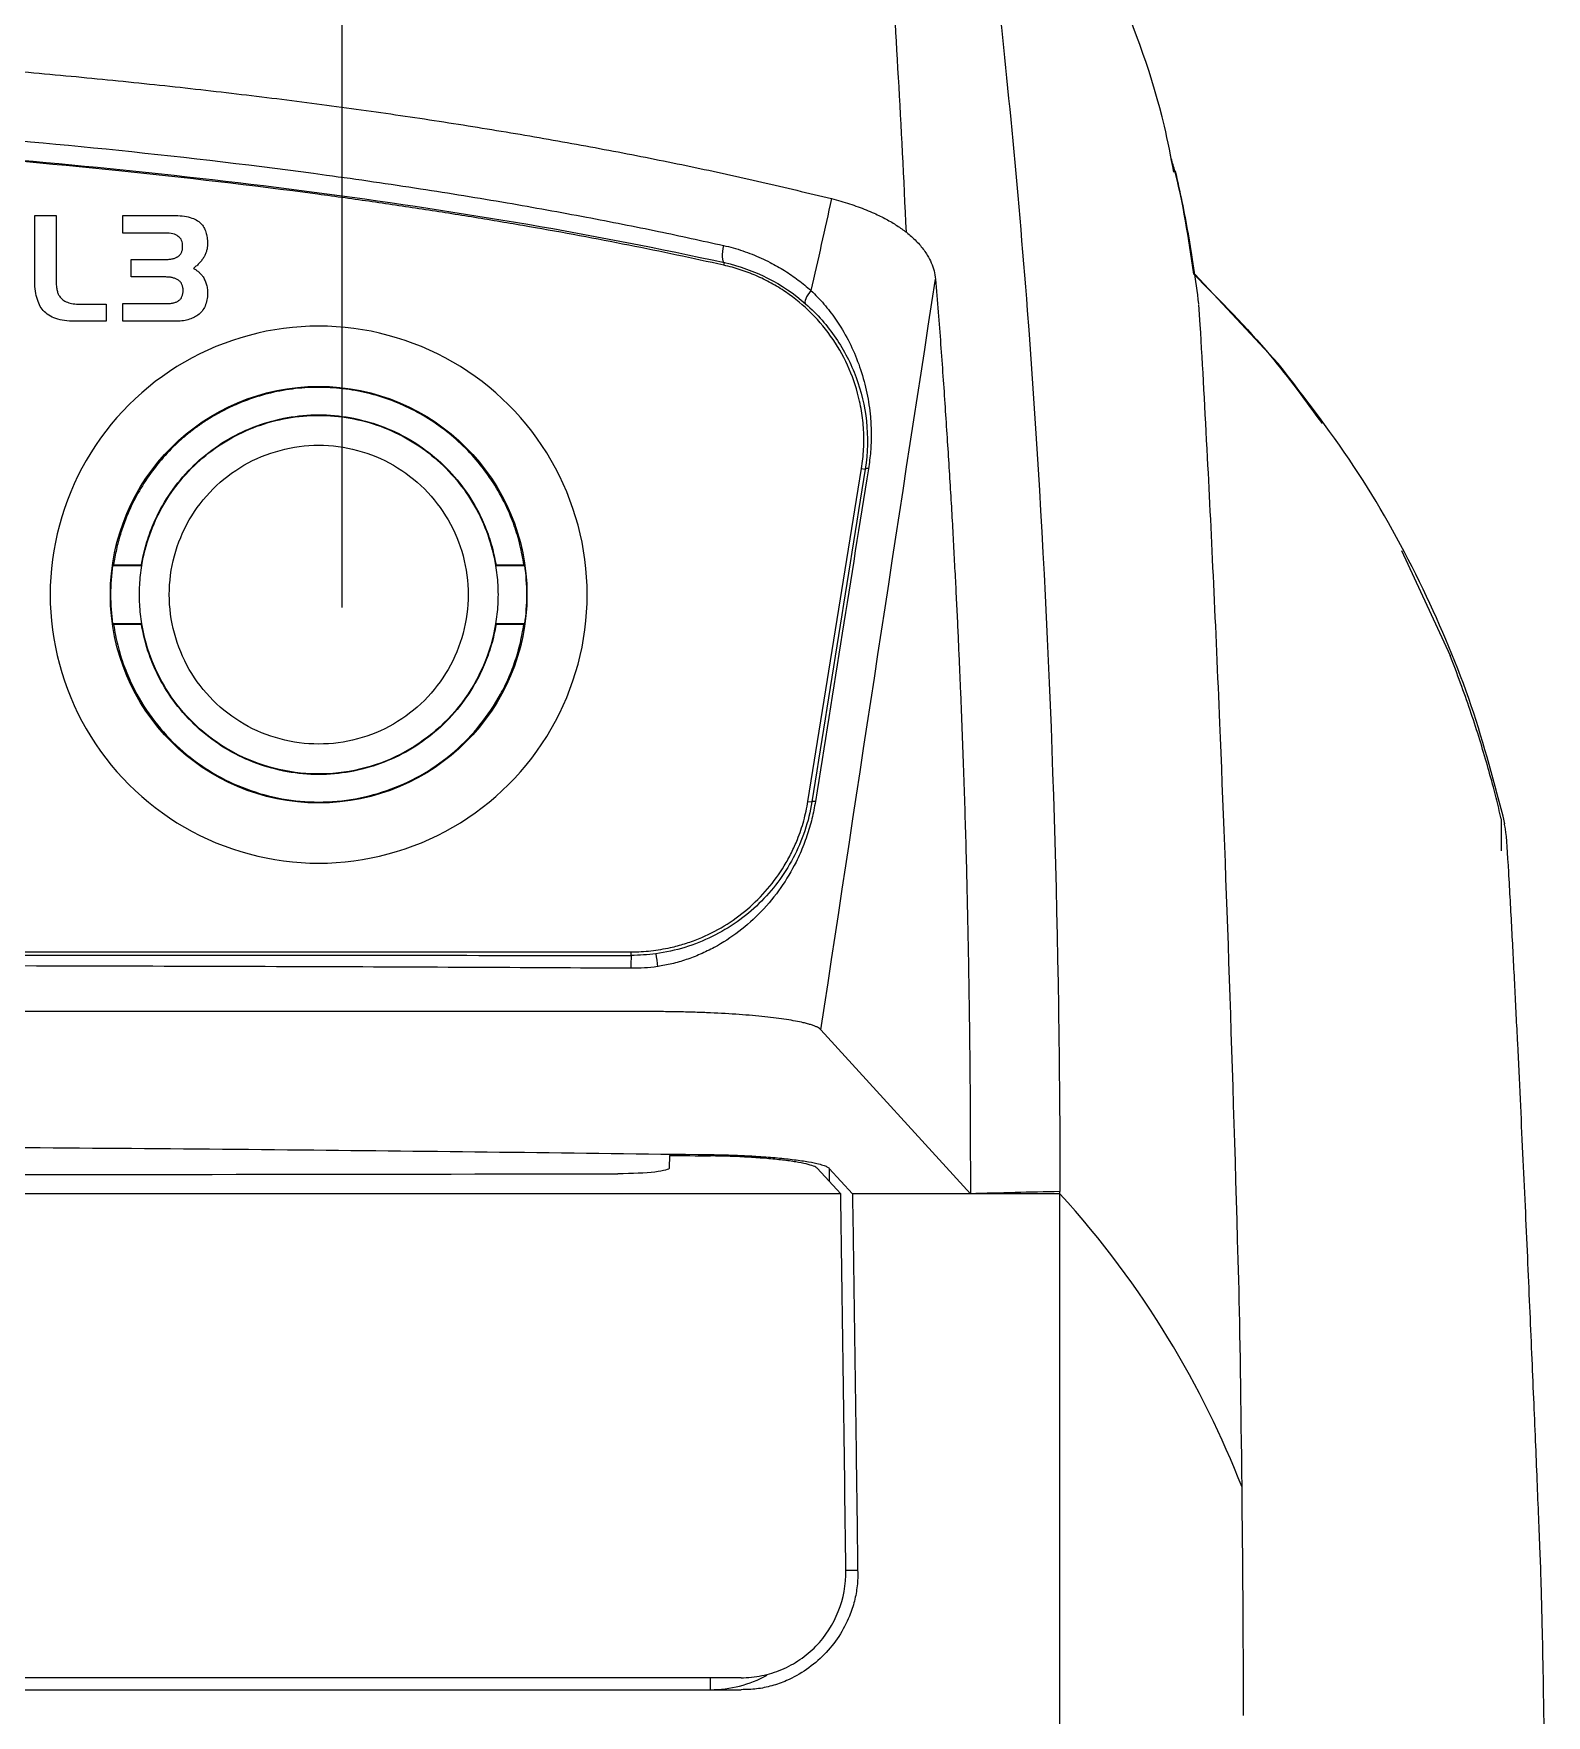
# Model space of a CAD drawing. Header units: inches. Extents: x 15 to 148, y 10 to 111.
# Drawn here: x 142.126 to 142.824, y 104.461 to 105.236 of the extents above; entities that cross this region are included whole.
import ezdxf

# ---------------------------------------------------------------- set-up
doc = ezdxf.new("R2010")
doc.units = ezdxf.units.IN
doc.header["$MEASUREMENT"] = 0
doc.layers.add('BLK_12AWG', color=7, linetype='Continuous')

# ---------------------------------------------------------------- blocks, each defined once
blk = doc.blocks.new('Varia')
at = {"color": 7, "linetype": 'Continuous'}
for p, q in [((164.3773, 107.2882), (164.3773, 107.3463)), ((164.3773, 107.3463), (164.397, 107.3463)), ((164.397, 107.3463), (164.397, 107.2872)), ((164.4586, 107.3301), (164.4586, 107.3463)), ((164.4586, 107.3463), (164.5047, 107.3463)), ((164.5047, 107.3463), (164.507, 107.3462)), ((164.507, 107.3462), (164.5092, 107.3462)), ((164.5092, 107.3462), (164.5114, 107.346)), ((164.5114, 107.346), (164.5134, 107.3458)), ((164.5134, 107.3458), (164.5153, 107.3455)), ((164.5153, 107.3455), (164.5172, 107.3452)), ((164.5172, 107.3452), (164.5189, 107.3449)), ((164.5189, 107.3449), (164.5206, 107.3444)), ((164.5206, 107.3444), (164.5222, 107.3439)), ((164.5222, 107.3439), (164.5236, 107.3434)), ((164.5236, 107.3434), (164.525, 107.3428)), ((164.525, 107.3428), (164.5263, 107.3421)), ((164.5263, 107.3421), (164.5275, 107.3414)), ((164.5275, 107.3414), (164.5287, 107.3406)), ((164.5287, 107.3406), (164.5297, 107.3398)), ((164.5297, 107.3398), (164.5306, 107.3389)), ((164.5306, 107.3389), (164.5314, 107.3381)), ((164.5314, 107.3381), (164.532, 107.3372)), ((164.532, 107.3372), (164.5327, 107.3363)), ((164.5327, 107.3363), (164.5333, 107.3353)), ((164.5333, 107.3353), (164.5338, 107.3343)), ((164.5338, 107.3343), (164.5343, 107.3333)), ((164.5343, 107.3333), (164.5347, 107.3322)), ((164.5347, 107.3322), (164.5351, 107.331)), ((164.4976, 107.3301), (164.4586, 107.3301)), ((164.4996, 107.33), (164.4976, 107.3301)), ((164.5014, 107.3299), (164.4996, 107.33)), ((164.5031, 107.3296), (164.5014, 107.3299)), ((164.5047, 107.3293), (164.5031, 107.3296)), ((164.5061, 107.3289), (164.5047, 107.3293)), ((164.5074, 107.3283), (164.5061, 107.3289)), ((164.5086, 107.3277), (164.5074, 107.3283)), ((164.5097, 107.327), (164.5086, 107.3277)), ((164.5106, 107.3262), (164.5097, 107.327)), ((164.5115, 107.3253), (164.5106, 107.3262)), ((164.5122, 107.3243), (164.5115, 107.3253)), ((164.5127, 107.3232), (164.5122, 107.3243)), ((164.5132, 107.322), (164.5127, 107.3232)), ((164.5135, 107.3207), (164.5132, 107.322)), ((164.5137, 107.3193), (164.5135, 107.3207)), ((164.5136, 107.3154), (164.5137, 107.3162)), ((164.5137, 107.3178), (164.5137, 107.3193)), ((164.5137, 107.317), (164.5137, 107.3178)), ((164.5137, 107.3162), (164.5137, 107.317)), ((164.5351, 107.331), (164.5355, 107.3298)), ((164.5355, 107.3298), (164.5358, 107.3286)), ((164.5358, 107.3286), (164.5361, 107.3273)), ((164.5361, 107.3273), (164.5363, 107.326)), ((164.5363, 107.3162), (164.5362, 107.3154)), ((164.5363, 107.326), (164.5364, 107.3246)), ((164.5364, 107.317), (164.5363, 107.3162)), ((164.5364, 107.3246), (164.5366, 107.3232)), ((164.5365, 107.3178), (164.5364, 107.317)), ((164.5366, 107.3186), (164.5365, 107.3178)), ((164.5366, 107.3232), (164.5366, 107.3217)), ((164.5366, 107.3217), (164.5367, 107.3202)), ((164.5367, 107.3202), (164.5366, 107.3193)), ((164.5366, 107.3193), (164.5366, 107.3186)), ((164.4662, 107.2896), (164.4662, 107.3058)), ((164.4662, 107.3058), (164.4976, 107.3058)), ((164.4976, 107.3058), (164.4986, 107.3058)), ((164.4986, 107.3058), (164.4995, 107.3058)), ((164.4995, 107.3058), (164.5004, 107.3058)), ((164.5004, 107.3058), (164.5013, 107.3059)), ((164.5013, 107.3059), (164.5021, 107.306)), ((164.5021, 107.306), (164.5029, 107.3061)), ((164.5029, 107.3061), (164.5037, 107.3062)), ((164.5037, 107.3062), (164.5045, 107.3064)), ((164.5045, 107.3064), (164.5051, 107.3065)), ((164.5051, 107.3065), (164.5058, 107.3067)), ((164.5058, 107.3067), (164.5065, 107.3069)), ((164.5065, 107.3069), (164.5071, 107.3072)), ((164.5071, 107.3072), (164.5077, 107.3074)), ((164.5077, 107.3074), (164.5082, 107.3077)), ((164.5082, 107.3077), (164.5087, 107.308)), ((164.5087, 107.308), (164.5092, 107.3083)), ((164.5092, 107.3083), (164.5098, 107.3087)), ((164.5098, 107.3087), (164.5103, 107.3091)), ((164.5103, 107.3091), (164.5108, 107.3095)), ((164.5108, 107.3095), (164.5112, 107.31)), ((164.5112, 107.31), (164.5116, 107.3105)), ((164.5116, 107.3105), (164.512, 107.311)), ((164.512, 107.311), (164.5123, 107.3115)), ((164.5123, 107.3115), (164.5126, 107.3121)), ((164.5126, 107.3121), (164.5129, 107.3127)), ((164.5129, 107.3127), (164.5131, 107.3134)), ((164.5131, 107.3134), (164.5133, 107.314)), ((164.5133, 107.314), (164.5135, 107.3147)), ((164.5135, 107.3147), (164.5136, 107.3154)), ((164.5274, 107.3006), (164.5267, 107.3)), ((164.528, 107.3013), (164.5274, 107.3006)), ((164.5287, 107.3019), (164.528, 107.3013)), ((164.5293, 107.3026), (164.5287, 107.3019)), ((164.5299, 107.3033), (164.5293, 107.3026)), ((164.5305, 107.3039), (164.5299, 107.3033)), ((164.531, 107.3046), (164.5305, 107.3039)), ((164.5315, 107.3053), (164.531, 107.3046)), ((164.532, 107.306), (164.5315, 107.3053)), ((164.5325, 107.3067), (164.532, 107.306)), ((164.5329, 107.3074), (164.5325, 107.3067)), ((164.5334, 107.3081), (164.5329, 107.3074)), ((164.5338, 107.3088), (164.5334, 107.3081)), ((164.5341, 107.3095), (164.5338, 107.3088)), ((164.5345, 107.3102), (164.5341, 107.3095)), ((164.5348, 107.3109), (164.5345, 107.3102)), ((164.5351, 107.3117), (164.5348, 107.3109)), ((164.5354, 107.3124), (164.5351, 107.3117)), ((164.5356, 107.3132), (164.5354, 107.3124)), ((164.5358, 107.3139), (164.5356, 107.3132)), ((164.536, 107.3147), (164.5358, 107.3139)), ((164.5362, 107.3154), (164.536, 107.3147)), ((165.0126, 107.3004), (165.0131, 107.3028)), ((164.3773, 107.2857), (164.3773, 107.2882)), ((164.3774, 107.2832), (164.3773, 107.2857)), ((164.397, 107.2872), (164.397, 107.2859)), ((164.397, 107.2859), (164.397, 107.2846)), ((164.4981, 107.2896), (164.4662, 107.2896)), ((164.499, 107.2895), (164.4981, 107.2896)), ((164.4999, 107.2895), (164.499, 107.2895)), ((164.5007, 107.2894), (164.4999, 107.2895)), ((164.5016, 107.2894), (164.5007, 107.2894)), ((164.5024, 107.2893), (164.5016, 107.2894)), ((164.5032, 107.2891), (164.5024, 107.2893)), ((164.504, 107.289), (164.5032, 107.2891)), ((164.5047, 107.2888), (164.504, 107.289)), ((164.5054, 107.2886), (164.5047, 107.2888)), ((164.5061, 107.2884), (164.5054, 107.2886)), ((164.5068, 107.2881), (164.5061, 107.2884)), ((164.5075, 107.2879), (164.5068, 107.2881)), ((164.5081, 107.2876), (164.5075, 107.2879)), ((164.5087, 107.2873), (164.5081, 107.2876)), ((164.5093, 107.2869), (164.5087, 107.2873)), ((164.5098, 107.2866), (164.5093, 107.2869)), ((164.5103, 107.2862), (164.5098, 107.2866)), ((164.5108, 107.2857), (164.5103, 107.2862)), ((164.5113, 107.2853), (164.5108, 107.2857)), ((164.5117, 107.2848), (164.5113, 107.2853)), ((164.5244, 107.2981), (164.5237, 107.2975)), ((164.5237, 107.2975), (164.5243, 107.2972)), ((164.5243, 107.2972), (164.5249, 107.2968)), ((164.5252, 107.2988), (164.5244, 107.2981)), ((164.5249, 107.2968), (164.5255, 107.2965)), ((164.5259, 107.2994), (164.5252, 107.2988)), ((164.5255, 107.2965), (164.5261, 107.2961)), ((164.5267, 107.3), (164.5259, 107.2994)), ((164.5261, 107.2961), (164.5266, 107.2957)), ((164.5266, 107.2957), (164.5272, 107.2953)), ((164.5272, 107.2953), (164.5277, 107.2948)), ((164.5277, 107.2948), (164.5283, 107.2944)), ((164.5283, 107.2944), (164.5288, 107.294)), ((164.5288, 107.294), (164.5293, 107.2935)), ((164.5293, 107.2935), (164.5303, 107.2925)), ((164.5303, 107.2925), (164.5307, 107.292)), ((164.5307, 107.292), (164.5312, 107.2915)), ((164.5312, 107.2915), (164.5316, 107.2909)), ((164.5316, 107.2909), (164.532, 107.2904)), ((164.532, 107.2904), (164.5326, 107.2896)), ((164.5326, 107.2896), (164.5331, 107.2887)), ((164.5331, 107.2887), (164.5336, 107.2879)), ((164.5336, 107.2879), (164.534, 107.287)), ((164.534, 107.287), (164.5345, 107.2861)), ((164.5345, 107.2861), (164.5348, 107.2852)), ((164.5348, 107.2852), (164.5352, 107.2842)), ((165.5236, 107.2098), (165.4467, 107.2922)), ((164.3775, 107.2809), (164.3774, 107.2832)), ((164.3778, 107.2787), (164.3775, 107.2809)), ((164.378, 107.2765), (164.3778, 107.2787)), ((164.3784, 107.2744), (164.378, 107.2765)), ((164.3788, 107.2725), (164.3784, 107.2744)), ((164.3792, 107.2706), (164.3788, 107.2725)), ((164.3798, 107.2688), (164.3792, 107.2706)), ((164.397, 107.2846), (164.3971, 107.2834)), ((164.3971, 107.2834), (164.3972, 107.2822)), ((164.3972, 107.2822), (164.3973, 107.2811)), ((164.3973, 107.2811), (164.3974, 107.28)), ((164.3974, 107.28), (164.3976, 107.279)), ((164.3976, 107.279), (164.3978, 107.278)), ((164.3978, 107.278), (164.398, 107.2771)), ((164.398, 107.2771), (164.3982, 107.2762)), ((164.3982, 107.2762), (164.3985, 107.2753)), ((164.3985, 107.2753), (164.3988, 107.2746)), ((164.3988, 107.2746), (164.3991, 107.2738)), ((164.3991, 107.2738), (164.3994, 107.2731)), ((164.3994, 107.2731), (164.3998, 107.2724)), ((164.3998, 107.2724), (164.4002, 107.2718)), ((164.4002, 107.2718), (164.4008, 107.2709)), ((164.4008, 107.2709), (164.4016, 107.2701)), ((164.4016, 107.2701), (164.4024, 107.2693)), ((164.5121, 107.2844), (164.5117, 107.2848)), ((164.5118, 107.2694), (164.5122, 107.2699)), ((164.5125, 107.2838), (164.5121, 107.2844)), ((164.5122, 107.2699), (164.5125, 107.2704)), ((164.5128, 107.2833), (164.5125, 107.2838)), ((164.5125, 107.2704), (164.5128, 107.271)), ((164.5131, 107.2827), (164.5128, 107.2833)), ((164.5128, 107.271), (164.5131, 107.2715)), ((164.5133, 107.2821), (164.5131, 107.2827)), ((164.5131, 107.2715), (164.5134, 107.2721)), ((164.5135, 107.2815), (164.5133, 107.2821)), ((164.5134, 107.2721), (164.5136, 107.2728)), ((164.5137, 107.2809), (164.5135, 107.2815)), ((164.5136, 107.2728), (164.5137, 107.2735)), ((164.5139, 107.2802), (164.5137, 107.2809)), ((164.5137, 107.2735), (164.5139, 107.2742)), ((164.514, 107.2795), (164.5139, 107.2802)), ((164.5139, 107.2742), (164.514, 107.2749)), ((164.5141, 107.2788), (164.514, 107.2795)), ((164.514, 107.2749), (164.5141, 107.2757)), ((164.5141, 107.278), (164.5141, 107.2788)), ((164.5142, 107.2773), (164.5141, 107.278)), ((164.5141, 107.2764), (164.5142, 107.2773)), ((164.5141, 107.2757), (164.5141, 107.2764)), ((164.5352, 107.2842), (164.5355, 107.2833)), ((164.5355, 107.2833), (164.5358, 107.2823)), ((164.5358, 107.2823), (164.536, 107.2813)), ((164.536, 107.2813), (164.5362, 107.2802)), ((164.5363, 107.2699), (164.5361, 107.2684)), ((164.5362, 107.2802), (164.5364, 107.2792)), ((164.5365, 107.2714), (164.5363, 107.2699)), ((164.5364, 107.2792), (164.5365, 107.2781)), ((164.5365, 107.2781), (164.5366, 107.277)), ((164.5366, 107.2731), (164.5365, 107.2714)), ((164.5366, 107.277), (164.5366, 107.2759)), ((164.5366, 107.2759), (164.5367, 107.2748)), ((164.5367, 107.2748), (164.5366, 107.2731)), ((164.3804, 107.2671), (164.3798, 107.2688)), ((164.381, 107.2655), (164.3804, 107.2671)), ((164.3817, 107.2639), (164.381, 107.2655)), ((164.3825, 107.2625), (164.3817, 107.2639)), ((164.3833, 107.2611), (164.3825, 107.2625)), ((164.3843, 107.2599), (164.3833, 107.2611)), ((164.3852, 107.2587), (164.3843, 107.2599)), ((164.3863, 107.2575), (164.3852, 107.2587)), ((164.3876, 107.2564), (164.3863, 107.2575)), ((164.3889, 107.2553), (164.3876, 107.2564)), ((164.3903, 107.2543), (164.3889, 107.2553)), ((164.3918, 107.2534), (164.3903, 107.2543)), ((164.4024, 107.2693), (164.4032, 107.2686)), ((164.4032, 107.2686), (164.4042, 107.2679)), ((164.4042, 107.2679), (164.4052, 107.2673)), ((164.4052, 107.2673), (164.4063, 107.2667)), ((164.4063, 107.2667), (164.4075, 107.2663)), ((164.4075, 107.2663), (164.4087, 107.2658)), ((164.4087, 107.2658), (164.41, 107.2654)), ((164.41, 107.2654), (164.4114, 107.2651)), ((164.4114, 107.2651), (164.4128, 107.2649)), ((164.4128, 107.2649), (164.4143, 107.2647)), ((164.4143, 107.2647), (164.4159, 107.2645)), ((164.4159, 107.2645), (164.4176, 107.2644)), ((164.4176, 107.2644), (164.4193, 107.2644)), ((164.4193, 107.2644), (164.4433, 107.2644)), ((164.4433, 107.2644), (164.4433, 107.2488)), ((164.4586, 107.2488), (164.4586, 107.265)), ((164.4586, 107.265), (164.4981, 107.265)), ((164.4981, 107.265), (164.4991, 107.265)), ((164.4991, 107.265), (164.5, 107.265)), ((164.5, 107.265), (164.5009, 107.2651)), ((164.5009, 107.2651), (164.5018, 107.2651)), ((164.5018, 107.2651), (164.5026, 107.2652)), ((164.5026, 107.2652), (164.5034, 107.2654)), ((164.5034, 107.2654), (164.5042, 107.2655)), ((164.5042, 107.2655), (164.505, 107.2657)), ((164.505, 107.2657), (164.5057, 107.2658)), ((164.5057, 107.2658), (164.5064, 107.2661)), ((164.5064, 107.2661), (164.5071, 107.2663)), ((164.5071, 107.2663), (164.5077, 107.2665)), ((164.5077, 107.2665), (164.5083, 107.2668)), ((164.5083, 107.2668), (164.5089, 107.2671)), ((164.5089, 107.2671), (164.5095, 107.2674)), ((164.5095, 107.2674), (164.51, 107.2678)), ((164.51, 107.2678), (164.5105, 107.2681)), ((164.5105, 107.2681), (164.511, 107.2685)), ((164.511, 107.2685), (164.5114, 107.2689)), ((164.5114, 107.2689), (164.5118, 107.2694)), ((164.5277, 107.2545), (164.5267, 107.2538)), ((164.5288, 107.2553), (164.5277, 107.2545)), ((164.5298, 107.2562), (164.5288, 107.2553)), ((164.5307, 107.2572), (164.5298, 107.2562)), ((164.5316, 107.2582), (164.5307, 107.2572)), ((164.5324, 107.2593), (164.5316, 107.2582)), ((164.5331, 107.2604), (164.5324, 107.2593)), ((164.5338, 107.2616), (164.5331, 107.2604)), ((164.5344, 107.2628), (164.5338, 107.2616)), ((164.5349, 107.2641), (164.5344, 107.2628)), ((164.5354, 107.2655), (164.5349, 107.2641)), ((164.5358, 107.2669), (164.5354, 107.2655)), ((164.5361, 107.2684), (164.5358, 107.2669)), ((165.4517, 107.2456), (165.4503, 107.2641)), ((164.3934, 107.2526), (164.3918, 107.2534)), ((164.3951, 107.2519), (164.3934, 107.2526)), ((164.3968, 107.2512), (164.3951, 107.2519)), ((164.3987, 107.2507), (164.3968, 107.2512)), ((164.4007, 107.2502), (164.3987, 107.2507)), ((164.4027, 107.2497), (164.4007, 107.2502)), ((164.4049, 107.2494), (164.4027, 107.2497)), ((164.4071, 107.2491), (164.4049, 107.2494)), ((164.4095, 107.2489), (164.4071, 107.2491)), ((164.4119, 107.2488), (164.4095, 107.2489)), ((164.4144, 107.2488), (164.4119, 107.2488)), ((164.4433, 107.2488), (164.4144, 107.2488)), ((164.5068, 107.2488), (164.4586, 107.2488)), ((164.5084, 107.2488), (164.5068, 107.2488)), ((164.51, 107.2489), (164.5084, 107.2488)), ((164.5115, 107.249), (164.51, 107.2489)), ((164.513, 107.2491), (164.5115, 107.249)), ((164.5145, 107.2493), (164.513, 107.2491)), ((164.5159, 107.2496), (164.5145, 107.2493)), ((164.5173, 107.2499), (164.5159, 107.2496)), ((164.5186, 107.2502), (164.5173, 107.2499)), ((164.5199, 107.2506), (164.5186, 107.2502)), ((164.5212, 107.251), (164.5199, 107.2506)), ((164.5224, 107.2515), (164.5212, 107.251)), ((164.5235, 107.252), (164.5224, 107.2515)), ((164.5246, 107.2525), (164.5235, 107.252)), ((164.5257, 107.2531), (164.5246, 107.2525)), ((164.5267, 107.2538), (164.5257, 107.2531)), ((165.0901, 106.8063), (165.1395, 107.1131)), ((165.1395, 107.1131), (165.1429, 107.1126)), ((165.6372, 107.0376), (165.682, 106.9406)), ((164.4495, 107.0238), (164.4501, 107.0243)), ((164.4495, 107.0238), (164.4761, 107.0238)), ((164.4501, 107.0243), (164.4757, 107.0243)), ((164.4757, 107.0243), (164.4761, 107.0238)), ((164.8026, 107.0243), (164.8021, 107.0238)), ((164.8021, 107.0238), (164.8288, 107.0238)), ((164.8026, 107.0243), (164.8282, 107.0243)), ((164.8282, 107.0243), (164.8288, 107.0238)), ((164.4501, 106.9693), (164.4495, 106.9698)), ((164.4761, 106.9698), (164.4495, 106.9698)), ((164.4757, 106.9693), (164.4501, 106.9693)), ((164.4757, 106.9693), (164.4761, 106.9698)), ((164.8026, 106.9693), (164.8021, 106.9698)), ((164.8288, 106.9698), (164.8021, 106.9698)), ((164.8282, 106.9693), (164.8026, 106.9693)), ((164.8288, 106.9698), (164.8282, 106.9693)), ((165.0901, 106.8063), (165.0937, 106.8058)), ((165.7291, 106.7903), (165.7292, 106.7607)), ((162.0741, 106.6676), (164.9272, 106.6676)), ((164.9272, 106.6643), (164.9272, 106.6676)), ((164.9421, 106.6126), (163.5006, 106.6126)), ((165.2398, 106.4447), (165.1021, 106.5958)), ((164.9624, 106.48), (164.9623, 106.4685)), ((165.1203, 106.4447), (165.0987, 106.4681)), ((165.1311, 106.4447), (165.1096, 106.468))]:
    blk.add_line(p, q, dxfattribs=at)
at = {"color": 8, "linetype": 'Continuous'}
for p, q in [((165.1096, 106.468), (165.1096, 106.4562)), ((165.136, 106.0976), (165.1251, 106.0976)), ((165.0002, 105.9876), (165.0002, 105.998))]:
    blk.add_line(p, q, dxfattribs=at)
at = {"color": 7, "linetype": 'Continuous', "flags": 128}
for points in [[(165.0123, 107.3186), (165.0117, 107.3158), (165.0113, 107.313), (165.011, 107.3104), (165.011, 107.308), (165.0113, 107.306), (165.0117, 107.3044), (165.0123, 107.3033), (165.0131, 107.3028)], [(165.0929, 107.2771), (165.0914, 107.2752), (165.09, 107.2732), (165.0889, 107.2713), (165.0881, 107.2695), (165.0876, 107.268), (165.0873, 107.2666), (165.0875, 107.2656), (165.0879, 107.2649)]]:
    blk.add_lwpolyline(points, dxfattribs=at)
at = {"color": 7, "linetype": 'Continuous'}
blk.add_circle((164.6391, 106.9968), 0.192, dxfattribs=at)
for centre, radius, start, end in [((165.1449, 107.1082), 0.00486, 78.0163, 114.9835), ((165.0959, 106.8013), 0.00496, 77.9388, 116.5445), ((166.7321, 106.8988), 1.7974, 187.447, 187.8297), ((165.0921, 106.6551), 0.1652, 176.7917, 180.9155)]:
    blk.add_arc(centre, radius, start, end, dxfattribs=at)
at = {"color": 8, "linetype": 'Continuous'}
blk.add_arc((165.0002, 106.0965), 0.1089, 270.0096, 298.6265, dxfattribs=at)
at = {"color": 7, "linetype": 'Continuous'}
for points, knots in [([(165.1808, 107.3308), (165.1764, 107.4306), (165.171, 107.5213), (165.1603, 107.6807), (165.1551, 107.7495), (165.151, 107.8059)], [0, 0, 0, 0, 0.5, 0.5, 1, 1, 1, 1]), ([(165.2331, 107.8053), (165.2368, 107.779), (165.2408, 107.7499), (165.2506, 107.6745), (165.2669, 107.5418), (165.3001, 107.2046), (165.3174, 106.8536), (165.3219, 106.5612), (165.3223, 106.5044), (165.3223, 106.4467)], [0.006079, 0.006079, 0.006079, 0.006079, 0.579526, 0.579526, 1.370109, 2.734139, 4.938381, 4.938381, 5.45612, 5.45612, 5.45612, 5.45612]), ([(165.4274, 107.3862), (165.4247, 107.4004), (165.4132, 107.4601), (165.3751, 107.5618), (165.3149, 107.6892), (165.2603, 107.7667), (165.2331, 107.8053)], [0, 0, 0, 0, 0.094153, 0.396079, 0.699643, 1, 1, 1, 1]), ([(163.5006, 107.5131), (163.5207, 107.5131), (163.5608, 107.5131), (163.6207, 107.5126), (163.6802, 107.5119), (163.7395, 107.5109), (163.7983, 107.5096), (163.8568, 107.508), (163.931, 107.5055), (164.0204, 107.5018), (164.1244, 107.4964), (164.2267, 107.4899), (164.3204, 107.4828), (164.4057, 107.4753), (164.4827, 107.4676), (164.5584, 107.4592), (164.6326, 107.45), (164.7053, 107.44), (164.7766, 107.4292), (164.8465, 107.4175), (164.915, 107.405), (164.982, 107.3916), (165.0477, 107.3773), (165.0905, 107.3669), (165.1118, 107.3618)], [0, 0, 0, 0, 0.036507, 0.072804, 0.108897, 0.14479, 0.180489, 0.215998, 0.251324, 0.315652, 0.379003, 0.441418, 0.502941, 0.551228, 0.598802, 0.645692, 0.691926, 0.737535, 0.782551, 0.827009, 0.870944, 0.914395, 0.9574, 1, 1, 1, 1]), ([(163.5006, 107.4497), (163.5193, 107.4497), (163.5602, 107.4497), (163.6268, 107.4491), (163.7038, 107.4481), (163.7913, 107.4463), (163.9265, 107.4424), (164.087, 107.4354), (164.2769, 107.4231), (164.4576, 107.407), (164.6121, 107.3887), (164.731, 107.3715), (164.8109, 107.3585), (164.884, 107.3453), (164.9505, 107.3322), (164.9924, 107.323), (165.0123, 107.3186)], [0, 0, 0, 0, 0.036425, 0.079657, 0.129695, 0.186537, 0.250183, 0.393442, 0.500277, 0.622821, 0.750222, 0.80843, 0.862513, 0.912474, 0.958304, 1, 1, 1, 1]), ([(163.5006, 107.4313), (163.6291, 107.4313), (163.7576, 107.4293), (164.014, 107.4209), (164.1419, 107.4145), (164.396, 107.3955), (164.5223, 107.3829), (164.7712, 107.3496), (164.8939, 107.329), (165.0131, 107.3028)], [0, 0, 0, 0, 0.25, 0.25, 0.5, 0.5, 0.75, 0.75, 1, 1, 1, 1]), ([(165.0126, 107.3004), (164.9981, 107.3036), (164.9689, 107.31), (164.9246, 107.319), (164.8793, 107.3277), (164.833, 107.336), (164.7857, 107.344), (164.7374, 107.3517), (164.6882, 107.359), (164.594, 107.372), (164.4514, 107.3887), (164.294, 107.4025), (164.1658, 107.4113), (164.0716, 107.4167), (163.9762, 107.4211), (163.8711, 107.425), (163.7548, 107.4281), (163.6281, 107.4303), (163.5433, 107.4305), (163.5006, 107.4307)], [0, 0, 0, 0, 0.029172, 0.058931, 0.08928, 0.120224, 0.151766, 0.183909, 0.216658, 0.250014, 0.371438, 0.500007, 0.561672, 0.625011, 0.686281, 0.750033, 0.83259, 0.915909, 1, 1, 1, 1]), ([(165.4457, 107.2922), (165.4409, 107.325), (165.4357, 107.3619), (165.4253, 107.3978), (165.4242, 107.4018)], [0, 0, 0, 0, 0.889897, 1, 1, 1, 1]), ([(165.4505, 107.2648), (165.4474, 107.2869), (165.4414, 107.3308), (165.4331, 107.3686), (165.429, 107.3873)], [0, 0, 0, 0, 0.502748, 1, 1, 1, 1]), ([(165.1118, 107.3618), (165.1147, 107.361), (165.1203, 107.3595), (165.1285, 107.357), (165.1363, 107.3543), (165.1439, 107.3514), (165.1527, 107.3477), (165.1624, 107.3429), (165.1724, 107.337), (165.178, 107.3329), (165.1808, 107.3308)], [0, 0, 0, 0, 0.099197, 0.198416, 0.298049, 0.398483, 0.500097, 0.666179, 0.83229, 1, 1, 1, 1]), ([(165.0123, 107.3186), (165.0153, 107.3179), (165.0213, 107.3165), (165.03, 107.3137), (165.0386, 107.3106), (165.047, 107.307), (165.0571, 107.3022), (165.0687, 107.2956), (165.0813, 107.287), (165.0891, 107.2804), (165.0929, 107.2771)], [0, 0, 0, 0, 0.100053, 0.199813, 0.299485, 0.39927, 0.499364, 0.667354, 0.833932, 1, 1, 1, 1]), ([(165.1808, 107.3308), (165.1825, 107.3294), (165.1857, 107.3268), (165.19, 107.3227), (165.1938, 107.3185), (165.1972, 107.3142), (165.2008, 107.3088), (165.204, 107.3025), (165.2066, 107.2951), (165.2074, 107.2902), (165.2078, 107.2876)], [0, 0, 0, 0, 0.097814, 0.196456, 0.29622, 0.397392, 0.500246, 0.663675, 0.82996, 1, 1, 1, 1]), ([(165.1395, 107.1131), (165.14, 107.1161), (165.1408, 107.122), (165.1415, 107.1309), (165.1418, 107.1398), (165.1415, 107.1486), (165.1407, 107.1575), (165.1395, 107.1663), (165.1364, 107.1823), (165.1291, 107.2051), (165.114, 107.2325), (165.0941, 107.2567), (165.074, 107.2733), (165.0563, 107.2842), (165.0423, 107.291), (165.0277, 107.2966), (165.0176, 107.2992), (165.0126, 107.3004)], [0, 0, 0, 0, 0.036018, 0.071769, 0.107357, 0.142887, 0.178465, 0.214196, 0.250184, 0.375045, 0.50003, 0.624891, 0.749876, 0.81262, 0.874846, 0.937118, 1, 1, 1, 1]), ([(165.2078, 107.2876), (165.2086, 107.2776), (165.2102, 107.2577), (165.2124, 107.2279), (165.2145, 107.1986), (165.2165, 107.1699), (165.2183, 107.1419), (165.2201, 107.1145), (165.2217, 107.0879), (165.2232, 107.0621), (165.2245, 107.0371), (165.2258, 107.0129), (165.227, 106.9896), (165.2281, 106.9673), (165.229, 106.9458), (165.2299, 106.9254), (165.2314, 106.8903), (165.2334, 106.8387), (165.2356, 106.7685), (165.2374, 106.694), (165.2388, 106.6151), (165.2397, 106.5319), (165.2398, 106.4741), (165.2398, 106.4447)], [0, 0, 0, 0, 0.0420064, 0.0826574, 0.1219544, 0.1598985, 0.1964906, 0.2317316, 0.2656221, 0.2981624, 0.3293529, 0.3591937, 0.3876851, 0.414827, 0.4406195, 0.4650626, 0.4881562, 0.565624, 0.6462287, 0.7299708, 0.8168491, 0.9068606, 1, 1, 1, 1]), ([(165.4457, 107.2922), (165.4701, 107.2677), (165.5133, 107.2245), (165.5487, 107.1756), (165.5641, 107.1544)], [0, 0, 0, 0, 0.565898, 1, 1, 1, 1]), ([(165.0929, 107.2771), (165.095, 107.2751), (165.0991, 107.2711), (165.1049, 107.2646), (165.1104, 107.2579), (165.1156, 107.2507), (165.1228, 107.2397), (165.1311, 107.2244), (165.1391, 107.2041), (165.1448, 107.1829), (165.1477, 107.1629), (165.1486, 107.1448), (165.1481, 107.1288), (165.1466, 107.1182), (165.1459, 107.1129)], [0, 0, 0, 0, 0.046859, 0.094706, 0.143591, 0.193563, 0.244671, 0.367999, 0.4929, 0.62187, 0.744678, 0.832861, 0.917584, 1, 1, 1, 1]), ([(165.0879, 107.2649), (165.0988, 107.2553), (165.1081, 107.2446), (165.1236, 107.2219), (165.1298, 107.2098), (165.1392, 107.1843), (165.1425, 107.1709), (165.1455, 107.1426), (165.1453, 107.1276), (165.1429, 107.1126)], [0, 0, 0, 0, 0.25, 0.25, 0.5, 0.5, 0.75, 0.75, 1, 1, 1, 1]), ([(164.8866, 106.9968), (164.8866, 107.04), (164.8751, 107.0831), (164.8319, 107.158), (164.8003, 107.1895), (164.7255, 107.2327), (164.6823, 107.2443), (164.5959, 107.2443), (164.5528, 107.2327), (164.478, 107.1895), (164.4464, 107.158), (164.4032, 107.0831), (164.3916, 107.04), (164.3916, 106.9536), (164.4032, 106.9105), (164.4464, 106.8356), (164.478, 106.8041), (164.5154, 106.7825)], [0, 0, 0, 0, 0.125, 0.125, 0.25, 0.25, 0.375, 0.375, 0.5, 0.5, 0.625, 0.625, 0.75, 0.75, 0.875, 0.875, 1, 1, 1, 1]), ([(165.4872, 106.365), (165.4872, 106.365), (165.4872, 106.365), (165.4817, 106.5651), (165.4722, 106.8374), (165.4601, 107.096), (165.454, 107.2068), (165.4517, 107.2456)], [0.523791, 0.523791, 0.523791, 0.523791, 0.523817, 0.523817, 2.72806, 4.09209, 4.882655, 4.882655, 4.882655, 4.882655]), ([(165.7326, 106.7857), (165.7231, 106.8222), (165.7038, 106.8961), (165.658, 107.0047), (165.5991, 107.1122), (165.5491, 107.1768), (165.5236, 107.2099)], [0, 0, 0, 0, 0.235086, 0.477073, 0.732526, 1, 1, 1, 1]), ([(164.8282, 107.0243), (164.8277, 107.0274), (164.8267, 107.0335), (164.8247, 107.0426), (164.8223, 107.0516), (164.8194, 107.0604), (164.8144, 107.0735), (164.8063, 107.0903), (164.7937, 107.1099), (164.7788, 107.1279), (164.7562, 107.1492), (164.7233, 107.1704), (164.6863, 107.1831), (164.6555, 107.1876), (164.6322, 107.1882), (164.609, 107.186), (164.5888, 107.1814), (164.5716, 107.1757), (164.5572, 107.1697), (164.5482, 107.1648), (164.5436, 107.1623)], [0, 0, 0, 0, 0.0250944, 0.050093, 0.0750553, 0.1000408, 0.1251091, 0.1875908, 0.2501542, 0.3126359, 0.3751993, 0.5000106, 0.6248219, 0.6873036, 0.749867, 0.8123487, 0.8749121, 0.9165997, 0.9582035, 1, 1, 1, 1]), ([(164.5436, 107.1623), (164.5405, 107.1604), (164.5343, 107.1567), (164.5255, 107.1505), (164.517, 107.1439), (164.5062, 107.1344), (164.4938, 107.1214), (164.4807, 107.1043), (164.4696, 107.0857), (164.4616, 107.0682), (164.4562, 107.0524), (164.4524, 107.0385), (164.4509, 107.029), (164.4501, 107.0243)], [0, 0, 0, 0, 0.062646, 0.125072, 0.187475, 0.250055, 0.374945, 0.500012, 0.624903, 0.74997, 0.833274, 0.91646, 1, 1, 1, 1]), ([(164.4757, 107.0243), (164.4763, 107.0275), (164.4775, 107.0339), (164.48, 107.0433), (164.4829, 107.0525), (164.4864, 107.0615), (164.4905, 107.0703), (164.4981, 107.0845), (164.511, 107.1033), (164.5316, 107.124), (164.5554, 107.1408), (164.5819, 107.1532), (164.61, 107.1609), (164.6391, 107.1634), (164.6682, 107.1609), (164.6964, 107.1532), (164.7229, 107.1408), (164.7467, 107.124), (164.7673, 107.1033), (164.782, 107.0819), (164.7921, 107.0616), (164.7987, 107.0433), (164.8013, 107.0307), (164.8026, 107.0243)], [0, 0, 0, 0, 0.020981, 0.041815, 0.062573, 0.083327, 0.10415, 0.125112, 0.187565, 0.250084, 0.312536, 0.375055, 0.437508, 0.500026, 0.562479, 0.624997, 0.68745, 0.749969, 0.812421, 0.87494, 0.916679, 0.958173, 1, 1, 1, 1]), ([(164.4761, 107.0238), (164.4793, 107.0429), (164.4858, 107.0615), (164.505, 107.0952), (164.5175, 107.1103), (164.547, 107.1354), (164.564, 107.1453), (164.6004, 107.1586), (164.6198, 107.162), (164.6585, 107.162), (164.6779, 107.1586), (164.7142, 107.1453), (164.7312, 107.1354), (164.7608, 107.1103), (164.7733, 107.0952), (164.7924, 107.0615), (164.799, 107.0429), (164.8021, 107.0238)], [0, 0, 0, 0, 0.125, 0.125, 0.25, 0.25, 0.375, 0.375, 0.5, 0.5, 0.625, 0.625, 0.75, 0.75, 0.875, 0.875, 1, 1, 1, 1]), ([(164.5703, 106.8775), (164.5494, 106.8895), (164.5319, 106.9071), (164.5078, 106.9488), (164.5014, 106.9728), (164.5014, 107.0208), (164.5078, 107.0449), (164.5319, 107.0865), (164.5494, 107.1041), (164.5911, 107.1281), (164.6151, 107.1345), (164.6632, 107.1345), (164.6872, 107.1281), (164.7288, 107.1041), (164.7464, 107.0865), (164.7704, 107.0449), (164.7769, 107.0208), (164.7769, 106.9968)], [0, 0, 0, 0, 0.125, 0.125, 0.25, 0.25, 0.375, 0.375, 0.5, 0.5, 0.625, 0.625, 0.75, 0.75, 0.875, 0.875, 1, 1, 1, 1]), ([(165.1459, 107.1129), (165.1378, 107.0624), (165.1215, 106.9601), (165.1052, 106.8579), (165.097, 106.8062)], [0, 0, 0, 0, 0.494442, 1, 1, 1, 1]), ([(164.4761, 106.9698), (164.4757, 106.9728), (164.4748, 106.9788), (164.4741, 106.9878), (164.4738, 106.9968), (164.4741, 107.0058), (164.4748, 107.0148), (164.4757, 107.0208), (164.4761, 107.0238)], [0, 0, 0, 0, 0.167487, 0.333991, 0.5, 0.666009, 0.832513, 1, 1, 1, 1]), ([(164.8021, 107.0238), (164.8026, 107.0208), (164.8035, 107.0149), (164.8042, 107.0058), (164.8043, 106.9998), (164.8044, 106.9968)], [0, 0, 0, 0, 0.333497, 0.666503, 1, 1, 1, 1]), ([(164.5154, 106.7825), (164.5528, 106.7609), (164.5959, 106.7493), (164.6823, 106.7493), (164.7255, 106.7609), (164.8003, 106.8041), (164.8319, 106.8356), (164.8751, 106.9105), (164.8866, 106.9536), (164.8866, 106.9968)], [0, 0, 0, 0, 0.25, 0.25, 0.5, 0.5, 0.75, 0.75, 1, 1, 1, 1]), ([(164.7769, 106.9968), (164.7769, 106.9728), (164.7704, 106.9488), (164.7464, 106.9071), (164.7288, 106.8895), (164.6872, 106.8655), (164.6632, 106.8591), (164.6151, 106.8591), (164.5911, 106.8655), (164.5703, 106.8775)], [0, 0, 0, 0, 0.25, 0.25, 0.5, 0.5, 0.75, 0.75, 1, 1, 1, 1]), ([(164.8044, 106.9968), (164.8043, 106.9938), (164.8042, 106.9878), (164.8035, 106.9787), (164.8026, 106.9728), (164.8021, 106.9698)], [0, 0, 0, 0, 0.333497, 0.666503, 1, 1, 1, 1]), ([(164.4501, 106.9693), (164.4506, 106.9661), (164.4516, 106.9596), (164.4538, 106.9501), (164.4564, 106.9408), (164.4594, 106.9316), (164.463, 106.9226), (164.467, 106.9137), (164.4752, 106.8978), (164.4897, 106.8761), (164.5135, 106.8516), (164.5412, 106.8315), (164.5721, 106.8168), (164.6051, 106.8077), (164.6391, 106.8047), (164.6732, 106.8077), (164.7062, 106.8168), (164.7371, 106.8315), (164.7648, 106.8515), (164.7886, 106.8761), (164.8044, 106.8998), (164.8145, 106.9202), (164.8206, 106.9361), (164.8253, 106.9525), (164.8272, 106.9637), (164.8282, 106.9693)], [0, 0, 0, 0, 0.0179973, 0.0358759, 0.0536819, 0.0714621, 0.0892635, 0.1071328, 0.1251165, 0.1875712, 0.2500821, 0.3125368, 0.3750477, 0.4375024, 0.5000134, 0.5624681, 0.624979, 0.6874337, 0.7499446, 0.8123993, 0.8749102, 0.9062767, 0.9374131, 0.9685705, 1, 1, 1, 1]), ([(164.8026, 106.9693), (164.802, 106.9661), (164.8008, 106.9597), (164.7983, 106.9503), (164.7953, 106.9411), (164.7918, 106.9321), (164.7878, 106.9233), (164.7802, 106.9091), (164.7673, 106.8903), (164.7467, 106.8696), (164.7229, 106.8528), (164.6964, 106.8404), (164.6682, 106.8327), (164.6391, 106.8302), (164.61, 106.8327), (164.5819, 106.8404), (164.5554, 106.8528), (164.5316, 106.8696), (164.511, 106.8903), (164.4962, 106.9117), (164.4862, 106.932), (164.4796, 106.9503), (164.477, 106.9629), (164.4757, 106.9693)], [0, 0, 0, 0, 0.020981, 0.041815, 0.062573, 0.083327, 0.10415, 0.125112, 0.187565, 0.250084, 0.312536, 0.375055, 0.437508, 0.500026, 0.562479, 0.624997, 0.68745, 0.749969, 0.812421, 0.87494, 0.916679, 0.958173, 1, 1, 1, 1]), ([(164.5565, 106.8537), (164.5355, 106.8659), (164.5171, 106.8827), (164.4894, 106.9227), (164.4801, 106.9458), (164.4761, 106.9698)], [0, 0, 0, 0, 0.5, 0.5, 1, 1, 1, 1]), ([(164.8021, 106.9698), (164.7978, 106.9436), (164.787, 106.9184), (164.755, 106.876), (164.7338, 106.8588), (164.6857, 106.836), (164.6589, 106.8306), (164.6058, 106.8328), (164.5795, 106.8404), (164.5565, 106.8537)], [0, 0, 0, 0, 0.25, 0.25, 0.5, 0.5, 0.75, 0.75, 1, 1, 1, 1]), ([(165.7291, 106.7903), (165.7284, 106.7936), (165.7268, 106.8), (165.7244, 106.8097), (165.7208, 106.8238), (165.7155, 106.8427), (165.7084, 106.8664), (165.7004, 106.8909), (165.6916, 106.9159), (165.6853, 106.9322), (165.682, 106.9406)], [0, 0, 0, 0, 0.061952, 0.124188, 0.186713, 0.335028, 0.490453, 0.653053, 0.822886, 1, 1, 1, 1]), ([(164.9272, 106.6676), (164.9303, 106.6676), (164.9363, 106.6677), (164.9454, 106.6685), (164.9544, 106.6698), (164.9648, 106.6718), (164.9765, 106.6749), (164.9933, 106.6809), (165.0132, 106.6909), (165.0347, 106.7065), (165.0534, 106.7252), (165.0664, 106.7431), (165.075, 106.7587), (165.0812, 106.7725), (165.0866, 106.7884), (165.089, 106.8003), (165.0901, 106.8063)], [0, 0, 0, 0, 0.039196, 0.078256, 0.117299, 0.156445, 0.214611, 0.272901, 0.386567, 0.500356, 0.613381, 0.726527, 0.784618, 0.842829, 0.921319, 1, 1, 1, 1]), ([(165.0937, 106.8058), (165.0923, 106.7968), (165.0901, 106.7878), (165.0842, 106.7704), (165.0806, 106.7621), (165.0681, 106.7383), (165.0575, 106.7243), (165.0324, 106.6999), (165.0179, 106.6896), (164.9858, 106.6738), (164.9681, 106.6683), (164.9499, 106.6659)], [0, 0, 0, 0, 0.125, 0.125, 0.25, 0.25, 0.5, 0.5, 0.75, 0.75, 1, 1, 1, 1]), ([(165.097, 106.8062), (165.0965, 106.8035), (165.0956, 106.7982), (165.0938, 106.7903), (165.0916, 106.7823), (165.0891, 106.7743), (165.0862, 106.7663), (165.0829, 106.7583), (165.0765, 106.7447), (165.0654, 106.7259), (165.0478, 106.7045), (165.0271, 106.6859), (165.0077, 106.6734), (164.991, 106.6653), (164.978, 106.6603), (164.9648, 106.6564), (164.9559, 106.6548), (164.9515, 106.654)], [0, 0, 0, 0, 0.035187, 0.070667, 0.106594, 0.143119, 0.180392, 0.218555, 0.257748, 0.380201, 0.509899, 0.635788, 0.75712, 0.820157, 0.881606, 0.941534, 1, 1, 1, 1]), ([(165.7361, 106.7412), (165.7351, 106.7575), (165.7337, 106.7811), (165.7322, 106.7846), (165.7318, 106.7857)], [0, 0, 0, 0, 0.6927717, 1, 1, 1, 1]), ([(165.765, 106.1143), (165.7646, 106.1249), (165.7637, 106.1471), (165.7623, 106.1813), (165.7608, 106.218), (165.7591, 106.2571), (165.7574, 106.2984), (165.7555, 106.3417), (165.7535, 106.3871), (165.7514, 106.4342), (165.7491, 106.4829), (165.7468, 106.533), (165.7443, 106.5842), (165.7417, 106.6364), (165.739, 106.6893), (165.7371, 106.7236), (165.7361, 106.7412)], [0, 0, 0, 0, 0.045352, 0.094717, 0.148097, 0.20549, 0.266895, 0.332312, 0.40174, 0.475177, 0.552622, 0.634076, 0.719537, 0.809009, 0.902494, 1, 1, 1, 1]), ([(163.5006, 106.6644), (163.5833, 106.6644), (163.7453, 106.6644), (163.9831, 106.6644), (164.2003, 106.6644), (164.395, 106.6644), (164.5751, 106.6644), (164.7507, 106.6644), (164.8695, 106.6644), (164.9272, 106.6643)], [0, 0, 0, 0, 0.1739296, 0.3405959, 0.4999997, 0.630715, 0.7500006, 0.8786787, 1, 1, 1, 1]), ([(164.927, 106.6525), (164.8774, 106.6527), (164.7754, 106.6533), (164.6181, 106.6539), (164.4524, 106.6544), (164.2783, 106.6548), (164.0957, 106.6551), (163.9048, 106.6552), (163.7055, 106.6554), (163.5699, 106.6554), (163.5006, 106.6554)], [0, 0, 0, 0, 0.104326, 0.214591, 0.330776, 0.452865, 0.580842, 0.714696, 0.854417, 1, 1, 1, 1]), ([(164.9515, 106.654), (164.9474, 106.6535), (164.9393, 106.6526), (164.9311, 106.6525), (164.927, 106.6525)], [0, 0, 0, 0, 0.498871, 1, 1, 1, 1]), ([(165.1021, 106.5958), (165.1017, 106.5962), (165.1009, 106.5969), (165.0989, 106.5981), (165.0965, 106.5992), (165.0935, 106.6003), (165.0899, 106.6013), (165.0831, 106.603), (165.071, 106.6053), (165.0509, 106.6079), (165.0272, 106.6099), (165.0049, 106.6112), (164.9862, 106.6119), (164.9718, 106.6123), (164.957, 106.6125), (164.9471, 106.6126), (164.9421, 106.6126)], [0, 0, 0, 0, 0.042503, 0.084487, 0.126102, 0.167506, 0.208852, 0.250297, 0.375155, 0.500009, 0.624834, 0.749658, 0.812244, 0.874463, 0.936865, 1, 1, 1, 1]), ([(163.5006, 106.4903), (163.5849, 106.4903), (163.7524, 106.4902), (164.0024, 106.4894), (164.2961, 106.4879), (164.6284, 106.4854), (164.8783, 106.4823), (165.0002, 106.4807)], [0, 0, 0, 0, 0.16852, 0.335166, 0.500001, 0.756091, 1, 1, 1, 1]), ([(165.0002, 106.4807), (165.0025, 106.4807), (165.0069, 106.4807), (165.0136, 106.4805), (165.0203, 106.4803), (165.0269, 106.48), (165.0334, 106.4797), (165.044, 106.4792), (165.0581, 106.4782), (165.0742, 106.4765), (165.088, 106.4747), (165.0977, 106.4728), (165.1041, 106.4711), (165.108, 106.4696), (165.1091, 106.4686), (165.1096, 106.468)], [0, 0, 0, 0, 0.04164, 0.083111, 0.124607, 0.166316, 0.208424, 0.251112, 0.374875, 0.500059, 0.625117, 0.749091, 0.83384, 0.916972, 1, 1, 1, 1]), ([(165.0987, 106.4681), (165.0974, 106.4695), (165.0939, 106.4708), (165.0857, 106.4728), (165.0825, 106.4734), (165.0752, 106.4746), (165.071, 106.4752), (165.0621, 106.4762), (165.0572, 106.4767), (165.047, 106.4776), (165.0415, 106.4779), (165.0245, 106.4789), (165.0125, 106.4793), (165.0002, 106.4795)], [0, 0, 0, 0, 0.25, 0.25, 0.375, 0.375, 0.5, 0.5, 0.625, 0.625, 0.75, 0.75, 1, 1, 1, 1]), ([(164.9623, 106.4685), (164.9623, 106.4678), (164.9611, 106.4671), (164.9565, 106.4658), (164.9532, 106.4652), (164.9403, 106.4637), (164.9282, 106.4631), (164.915, 106.4631)], [0, 0, 0, 0, 0.25, 0.25, 0.5, 0.5, 1, 1, 1, 1]), ([(163.5006, 106.462), (163.7373, 106.462), (163.9736, 106.4621), (164.4457, 106.4624), (164.6808, 106.4627), (164.915, 106.4631)], [0, 0, 0, 0, 0.5, 0.5, 1, 1, 1, 1]), ([(165.1203, 106.4447), (164.8525, 106.4447), (164.5834, 106.4447), (164.0427, 106.4447), (163.7719, 106.4447), (163.5006, 106.4447)], [0, 0, 0, 0, 0.5, 0.5, 1, 1, 1, 1]), ([(165.1311, 106.4447), (165.1316, 106.4151), (165.1324, 106.3563), (165.1337, 106.2689), (165.1348, 106.1828), (165.1356, 106.1258), (165.1359, 106.0976)], [0, 0, 0, 0, 0.256233, 0.50831, 0.756233, 1, 1, 1, 1]), ([(165.3223, 101.7204), (165.3223, 102.5084), (165.3223, 103.2983), (165.3223, 104.876), (165.3223, 105.6634), (165.3223, 106.4447)], [0, 0, 0, 0, 0.5, 0.5, 1, 1, 1, 1]), ([(165.7708, 105.645), (165.7708, 105.6508), (165.7707, 105.6629), (165.7707, 105.6816), (165.7706, 105.7016), (165.7706, 105.7228), (165.7705, 105.7451), (165.7704, 105.7685), (165.7701, 105.8168), (165.7697, 105.8706), (165.769, 105.9342), (165.7682, 105.9859), (165.7675, 106.027), (165.7668, 106.0544), (165.7664, 106.0712), (165.766, 106.087), (165.7655, 106.1016), (165.7652, 106.1101), (165.765, 106.1143)], [0, 0, 0, 0, 0.028986, 0.06022, 0.093704, 0.12944, 0.167428, 0.20767, 0.250163, 0.419635, 0.499968, 0.624874, 0.749847, 0.798286, 0.847521, 0.897551, 0.948376, 1, 1, 1, 1]), ([(165.0284, 105.9986), (165.0349, 105.9986), (165.0413, 105.9993), (165.0538, 106.0018), (165.06, 106.0037), (165.0719, 106.0087), (165.0774, 106.0118), (165.088, 106.019), (165.093, 106.0231), (165.1063, 106.0368), (165.1134, 106.0479), (165.1228, 106.0716), (165.1253, 106.0846), (165.1251, 106.0976)], [0, 0, 0, 0, 0.125, 0.125, 0.25, 0.25, 0.375, 0.375, 0.5, 0.5, 0.75, 0.75, 1, 1, 1, 1]), ([(165.1359, 106.0976), (165.136, 106.0952), (165.1361, 106.0905), (165.1355, 106.0833), (165.1345, 106.0762), (165.133, 106.0692), (165.131, 106.0623), (165.1268, 106.0511), (165.1191, 106.0363), (165.1056, 106.0196), (165.0893, 106.0058), (165.0726, 105.9964), (165.057, 105.9909), (165.0429, 105.9879), (165.0333, 105.9877), (165.0286, 105.9876)], [0, 0, 0, 0, 0.041591, 0.083007, 0.124464, 0.166175, 0.208353, 0.2512, 0.374881, 0.50007, 0.625274, 0.748833, 0.833816, 0.91696, 1, 1, 1, 1]), ([(165.0284, 105.9986), (164.7756, 105.9986), (164.5215, 105.9986), (164.0117, 105.9986), (163.7563, 105.9986), (163.5006, 105.9986)], [0, 0, 0, 0, 0.5, 0.5, 1, 1, 1, 1]), ([(163.5006, 105.9876), (163.5251, 105.9876), (163.574, 105.9876), (163.6472, 105.9876), (163.7205, 105.9876), (163.7936, 105.9876), (163.8667, 105.9876), (163.9397, 105.9876), (164.0127, 105.9876), (164.0856, 105.9876), (164.1584, 105.9876), (164.2312, 105.9876), (164.3283, 105.9876), (164.4497, 105.9876), (164.5951, 105.9876), (164.74, 105.9876), (164.8845, 105.9876), (164.9806, 105.9876), (165.0286, 105.9876)], [0, 0, 0, 0, 0.047827, 0.095614, 0.143364, 0.191079, 0.238761, 0.286412, 0.334035, 0.381633, 0.429207, 0.476761, 0.524296, 0.619748, 0.715026, 0.810147, 0.905132, 1, 1, 1, 1])]:
    blk.add_open_spline(points, degree=3, knots=knots, dxfattribs=at)
for points in [[(165.1118, 107.3618), (165.1056, 107.3336), (165.0993, 107.3053), (165.0929, 107.2771)], [(165.0131, 107.3028), (165.0408, 107.2967), (165.0667, 107.2836), (165.0879, 107.2649)], [(165.1021, 106.5958), (165.1369, 106.8262), (165.1721, 107.0568), (165.2077, 107.2876)], [(165.1429, 107.1126), (165.1265, 107.0103), (165.1101, 106.908), (165.0937, 106.8058)], [(164.4495, 106.9698), (164.447, 106.9877), (164.447, 107.0059), (164.4495, 107.0238)], [(164.8288, 107.0238), (164.83, 107.0149), (164.8307, 107.0058), (164.8307, 106.9968)], [(164.8307, 106.9968), (164.8307, 106.9878), (164.83, 106.9787), (164.8288, 106.9698)], [(164.9499, 106.6659), (164.9424, 106.6649), (164.9348, 106.6643), (164.9272, 106.6643)], [(164.9624, 106.48), (164.975, 106.4799), (164.9876, 106.4797), (165.0002, 106.4795)], [(165.1251, 106.0976), (165.1236, 106.2134), (165.122, 106.3291), (165.1203, 106.4447)], [(165.2398, 106.4447), (165.2036, 106.4447), (165.1674, 106.4447), (165.1311, 106.4447)], [(165.3223, 106.4467), (165.2948, 106.4461), (165.2673, 106.4454), (165.2398, 106.4447)], [(165.3223, 106.4447), (165.2948, 106.4447), (165.2673, 106.4447), (165.2398, 106.4447)], [(165.3223, 106.4447), (165.3223, 106.4454), (165.3223, 106.4461), (165.3223, 106.4467)], [(165.4902, 106.1742), (165.4538, 106.267), (165.4006, 106.3586), (165.3223, 106.4447)], [(165.4902, 106.1742), (165.4894, 106.2513), (165.4885, 106.3174), (165.4872, 106.365)], [(165.4916, 105.9639), (165.4915, 106.0377), (165.4909, 106.1098), (165.4902, 106.1742)]]:
    blk.add_open_spline(points, degree=3, dxfattribs=at)

msp = doc.modelspace()

# ---------------------------------------------------------------- linework, layer by layer
at = {"layer": 'BLK_12AWG'}
msp.add_line((142.26854, 104.97198), (142.26854, 106.66343), dxfattribs=at)

# ---------------------------------------------------------------- block references
at = {"layer": 'BLK_12AWG', "xscale": 0.5, "yscale": 0.5, "zscale": 0.5}
msp.add_blockref('Varia', (59.93813, 51.47947), dxfattribs=at)

doc.saveas('drawing.dxf')
